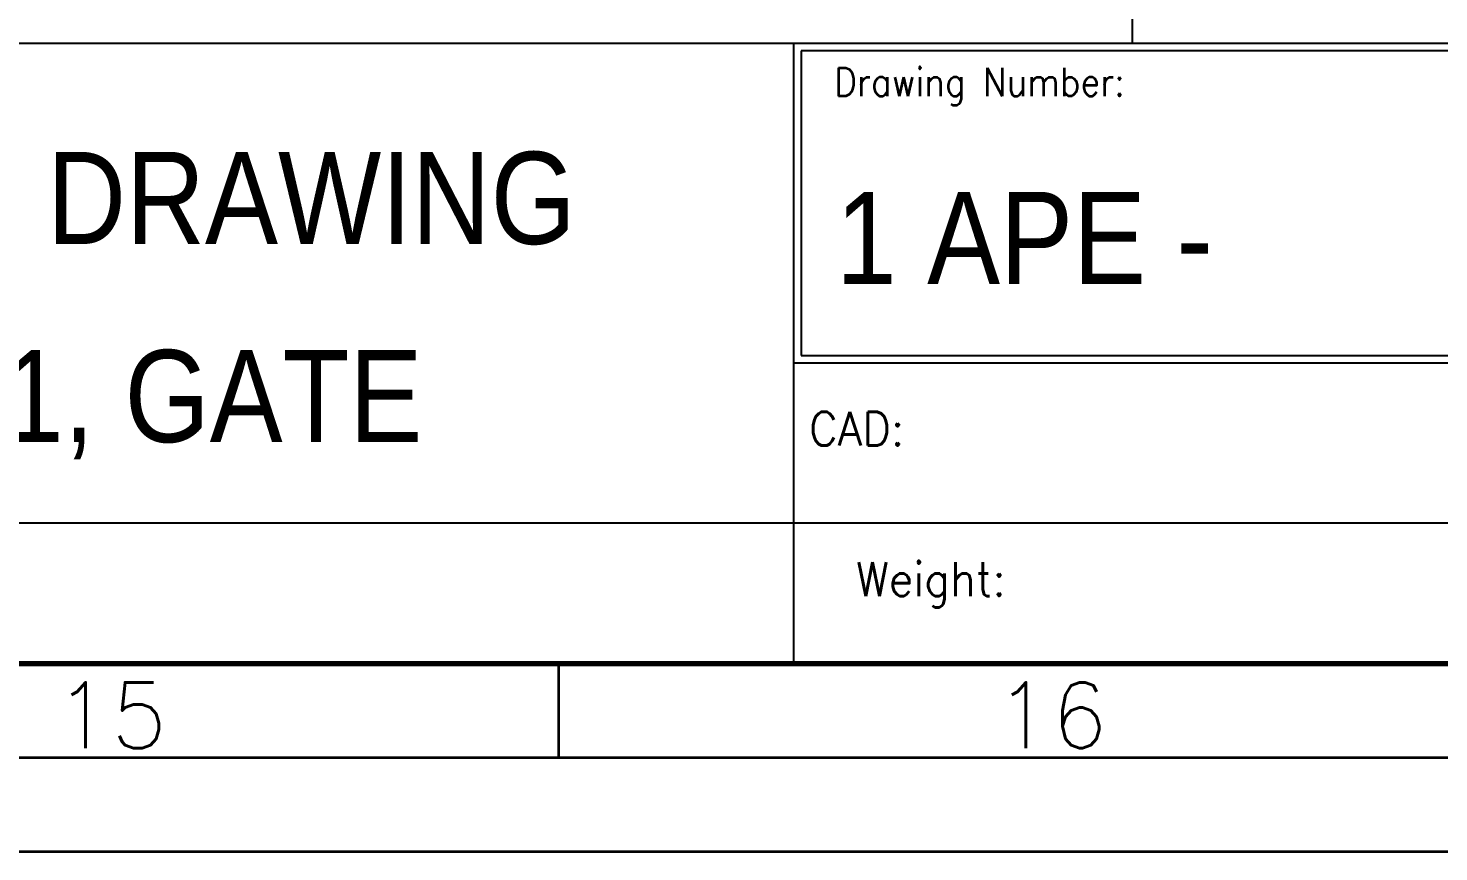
# Model space of a CAD drawing. Extents: x 68 to 8478, y -14 to 5926.
# Drawn here: x 7241 to 7991, y -14 to 424 of the extents above; entities that cross this region are included whole.
import ezdxf

# ---------------------------------------------------------------- set-up
doc = ezdxf.new("R2010")
doc.units = 0
doc.header["$LTSCALE"] = 10
doc.layers.add('10', color=3, linetype='CONTINUOUS')
doc.layers.add('dim', color=3, linetype='CONTINUOUS', lineweight=15)
doc.styles.add('Drawing NO', font='arial.ttf')
doc.styles.add('S', font='simplex.shx', dxfattribs={"width": 0.8})
doc.styles.add('SIMPLEX', font='simplex')

# ---------------------------------------------------------------- blocks, each defined once
blk = doc.blocks.new('A$C6EAD2A84')
at = {"layer": '10', "color": 3}
for p, q in [((125, 48), (125, 33)), ((0, 33), (180, 33)), ((107, 33), (107, 0)), ((107, 16), (180, 16)), ((15, 7.5), (180, 7.5))]:
    blk.add_line(p, q, dxfattribs=at)
at = {"layer": '10', "color": 1}
for p, q in [((107.4, 32.6), (107.4, 16.4)), ((159.6, 32.6), (107.4, 32.6)), ((107.4, 16.4), (159.6, 16.4)), ((15, 0), (180, 0)), ((15, 0), (180, 0))]:
    blk.add_line(p, q, dxfattribs=at)
at = {"layer": '10', "color": 4, "style": 'SIMPLEX'}
for s, height, width, p in [('Drawing Number:', 1.5, 0.898192, (109.152, 30.194)), ('CAD:', 1.8, 0.937595, (107.833, 11.6)), ('Weight:', 1.8, 0.937595, (110.334, 3.6))]:
    blk.add_text(s, height=height, dxfattribs=dict(at, width=width)).set_placement(p)
blk = doc.blocks.new('A$C0F477D11')
at = {"layer": '10', "color": 3, "linetype": 'Continuous', "lineweight": 35}
blk.add_line((745.5, 10), (745.5, 5), dxfattribs=at)
for points in [[(841, 0), (0, 0), (0, 594), (841, 594)], [(836, 5), (15, 5), (15, 589), (836, 589)]]:
    blk.add_lwpolyline(points, close=True, dxfattribs=at)
at = {"layer": '10', "color": 7, "linetype": 'Continuous', "lineweight": 70}
blk.add_lwpolyline([(831, 10), (20, 10), (20, 584), (831, 584)], close=True, dxfattribs=at)
at = {"layer": '10', "color": 3, "linetype": 'Continuous', "lineweight": 35, "style": 'S'}
for s, p in [('15', (718.708, 5.508)), ('16', (768.708, 5.508))]:
    blk.add_text(s, height=3.5, dxfattribs=at).set_placement(p)

msp = doc.modelspace()

# ---------------------------------------------------------------- block references
at = {"layer": '10', "lineweight": 35, "xscale": 10, "yscale": 10, "zscale": 10}
msp.add_blockref('A$C6EAD2A84', (6578.09, 86.46), dxfattribs=at)
at = {"layer": 'dim', "lineweight": 35, "xscale": 10, "yscale": 10, "zscale": 10}
msp.add_blockref('A$C0F477D11', (68.09, -13.54), dxfattribs=at)

# ---------------------------------------------------------------- texts
at = {"layer": '10', "color": 1, "style": 'Drawing NO', "width": 0.85}
for s, p in [('DIMENSION DRAWING', (6905.26, 309.7)), ('1 APE -', (7670.61, 288.41)), ('RB300HD4-1, GATE', (6914.05, 204.32))]:
    msp.add_text(s, height=49, dxfattribs=at).set_placement(p)

doc.saveas('drawing.dxf')
